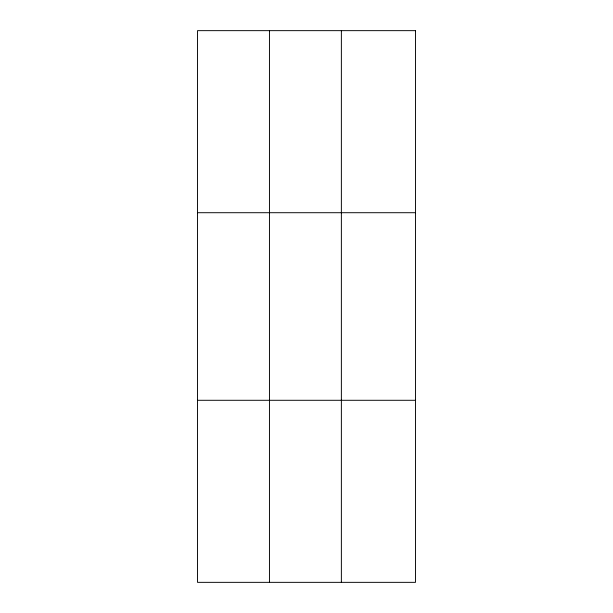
<?xml version="1.0" encoding="UTF-8"?>
<svg xmlns="http://www.w3.org/2000/svg" width="613" height="613" viewBox="0 0 613 613"><rect width="100%" height="100%" fill="white"/><g stroke="black" fill="none" stroke-linecap="round" stroke-linejoin="round"><path stroke-width="0.92" d="M269.452 30.65L269.452 582.35M341.372 30.65L341.372 582.35M197.524 212.711L415.476 212.711M197.524 400.289L415.476 400.289M415.476 30.65L415.476 582.35L197.524 582.35L197.524 30.65L415.476 30.65"/></g></svg>
